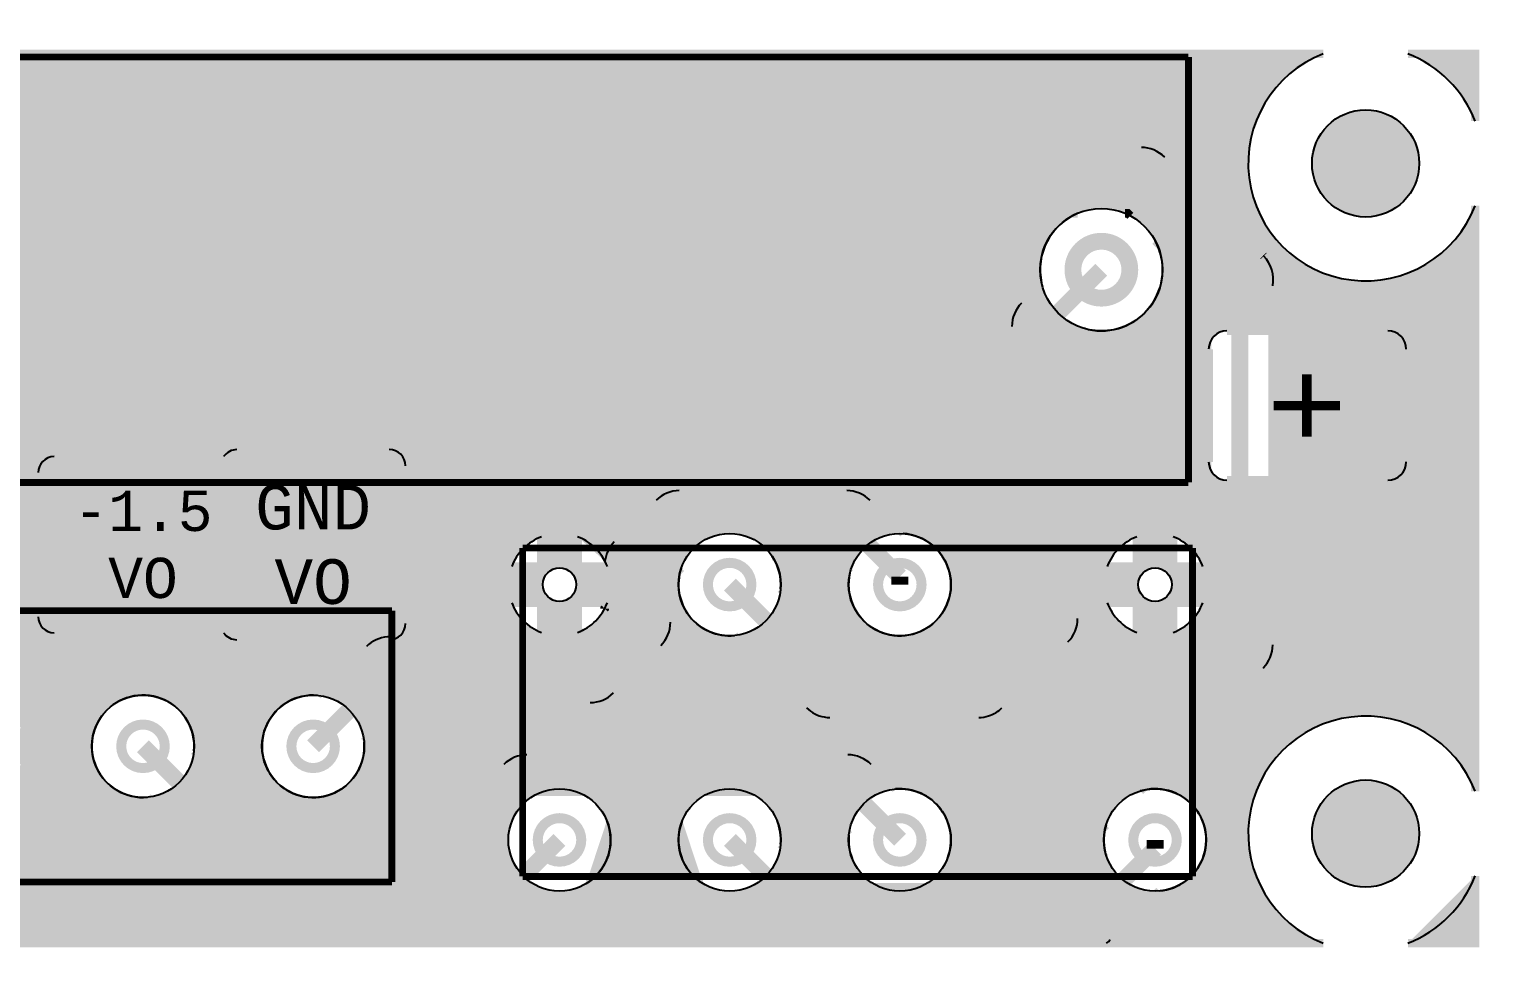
# Model space of a CAD drawing. Extents: x 0 to 72, y 0 to 28.
# Drawn here: x 28.1 to 72, y 0 to 28 of the extents above; entities that cross this region are included whole.
import ezdxf
from ezdxf.enums import TextEntityAlignment as Align

# ---------------------------------------------------------------- set-up
doc = ezdxf.new("R2010")
doc.units = 0
for name, color, linetype in [('COPPER_BOTTOM', 1, 'CONTINUOUS'), ('COPPER_TOP', 3, 'CONTINUOUS'), ('KUPFERINNENLAGE_2', 254, 'CONTINUOUS'), ('KUPFERLAGE_UNTEN', 1, 'CONTINUOUS'), ('LEITERPLATTENUMRISS', 2, 'CONTINUOUS'), ('SIEBDRUCK_OBEN', 4, 'CONTINUOUS'), ('SIEBDRUCK_UNTEN', 6, 'CONTINUOUS')]:
    doc.layers.add(name, color=color, linetype=linetype)
doc.styles.add('MONOTxtStyle', font='monotxt')

msp = doc.modelspace()

# ---------------------------------------------------------------- hatches: boundary and pattern name
at = {"layer": 'COPPER_BOTTOM'}
h = msp.add_hatch(color=1, dxfattribs=at)
edge = h.paths.add_edge_path()
edge.add_arc((68, 4), 3.505, 21.123561, 248.876439, ccw=False)
edge.add_line((71.269483, 5.263133), (71.269483, 22.736867))
edge.add_arc((68, 24), 3.505, 111.123561, 338.876439, ccw=False)
edge.add_line((66.736867, 27.269483), (5.263133, 27.269483))
edge.add_arc((4, 24), 3.505, 201.123561, 68.876439, ccw=False)
edge.add_line((0.730517, 22.736867), (0.730517, 5.263133))
edge.add_arc((4, 4), 3.505, 291.123561, 158.876439, ccw=False)
edge.add_line((5.263133, 0.730517), (15.677922, 0.730517))
edge.add_arc((16.255999, 1.524), 0.981727, 225, 233.925477, ccw=False)
edge.add_line((15.561814, 0.829814), (11.308838, 5.082789))
edge.add_arc((11.176, 6.604), 1.527, 355.009288, 274.990643, ccw=False)
edge.add_line((12.697211, 6.47116), (16.662644, 2.505727))
edge.add_line((16.662644, 2.505727), (24.0459, 2.505727))
edge.add_line((24.0459, 2.505727), (23.269483, 3.282144))
edge.add_line((23.269483, 3.282144), (23.269483, 3.282145))
edge.add_line((23.269483, 3.282145), (21.468838, 5.082789))
edge.add_arc((21.336, 6.604), 1.527, 355.009288, 274.990643, ccw=False)
edge.add_line((22.857211, 6.47116), (23.269483, 6.058888))
edge.add_line((23.269483, 6.058888), (26.060644, 3.267727))
edge.add_line((26.060644, 3.267727), (33.4439, 3.267727))
edge.add_line((33.4439, 3.267727), (31.628838, 5.082789))
edge.add_arc((31.496, 6.604), 1.527, 355.009288, 274.990643, ccw=False)
edge.add_line((33.017211, 6.47116), (35.458644, 4.029727))
edge.add_line((35.458644, 4.029727), (40.233354, 4.029727))
edge.add_line((40.233354, 4.029727), (42.265813, 6.062186))
edge.add_arc((42.959999, 5.368), 0.981727, 89.964423, 135, ccw=False)
edge.add_line((42.960609, 6.349727), (52.544, 6.349727))
edge.add_arc((52.544, 5.368), 0.981727, 44.902748, 90, ccw=False)
edge.add_line((53.239363, 6.061007), (53.968382, 5.331988))
edge.add_arc((54.092, 3.81), 1.527, 338.877562, 94.643464, ccw=False)
edge.add_line((55.516405, 3.259727), (56.481354, 3.259727))
edge.add_line((56.481354, 3.259727), (63.262333, 10.040706))
edge.add_line((63.262333, 10.040706), (63.262333, 20.149414))
edge.add_line((63.262333, 20.149414), (61.719846, 21.691902))
edge.add_arc((60.11, 20.828), 1.827, 257.502971, 28.21963, ccw=False)
edge.add_line((59.714657, 19.044287), (59.401727, 18.731356))
edge.add_line((59.401727, 18.731356), (59.401727, 10.419))
edge.add_arc((58.42, 10.419), 0.981727, 314.931232, 0, ccw=False)
edge.add_line((59.113352, 9.723982), (57.142768, 7.753398))
edge.add_arc((56.44775, 8.44675), 0.981727, 287.492561, 315.068768, ccw=False)
edge.add_arc((56.447749, 8.44675), 0.981727, 269.944523, 287.492651, ccw=False)
edge.add_line((56.446798, 7.465023), (52.00525, 7.465023))
edge.add_arc((52.00525, 8.44675), 0.981727, 259.940648, 270, ccw=False)
edge.add_arc((52.005249, 8.44675), 0.981727, 225, 259.94072, ccw=False)
edge.add_line((51.311063, 7.752564), (49.15401, 9.909618))
edge.add_arc((49.012, 11.43), 1.527, 161.079782, 275.336167, ccw=False)
edge.add_line((47.567502, 11.925132), (47.269483, 11.627113))
edge.add_line((47.269483, 11.627113), (47.243727, 11.601356))
edge.add_line((47.243727, 11.601356), (47.243727, 10.30646))
edge.add_arc((46.262, 10.30646), 0.981727, 314.931434, 0, ccw=False)
edge.add_line((46.955355, 9.611444), (45.540571, 8.19665))
edge.add_arc((44.84555, 8.89), 0.981727, 270, 315.06897, ccw=False)
edge.add_line((44.84555, 7.908273), (39.268644, 7.908273))
edge.add_line((39.268644, 7.908273), (38.097211, 6.73684))
edge.add_arc((36.576, 6.604), 1.527, 85.009357, 4.990712, ccw=False)
edge.add_line((36.708838, 8.125211), (38.167813, 9.584186))
edge.add_arc((38.861999, 8.89), 0.981727, 93.841336, 135, ccw=False)
edge.add_arc((38.862, 8.89), 0.981727, 90, 93.841399, ccw=False)
edge.add_line((38.862, 9.871727), (44.438902, 9.871727))
edge.add_line((44.438902, 9.871727), (44.648947, 10.081773))
edge.add_arc((43.932, 11.43), 1.527, 290.769485, 298.002704, ccw=False)
edge.add_line((44.473488, 10.002233), (44.473488, 10.888512))
edge.add_line((44.473488, 10.888512), (45.280273, 10.888512))
edge.add_line((45.280273, 10.888512), (45.280273, 11.971488))
edge.add_line((45.280273, 11.971488), (44.473488, 11.971488))
edge.add_line((44.473488, 11.971488), (44.473488, 12.857767))
edge.add_arc((43.932, 11.43), 1.527, 27.365107, 69.230515, ccw=False)
edge.add_arc((46.261999, 12.008), 0.981727, 135, 172.749626, ccw=False)
edge.add_line((45.567813, 12.702186), (46.813814, 13.948186))
edge.add_arc((47.508, 13.254001), 0.981727, 89.932951, 135, ccw=False)
edge.add_line((47.509149, 14.235727), (52.508, 14.235727))
edge.add_arc((52.508, 13.254), 0.981727, 44.931232, 90, ccw=False)
edge.add_line((53.203018, 13.947352), (54.196984, 12.953387))
edge.add_arc((54.092, 11.43), 1.527, 167.125536, 86.057709, ccw=False)
edge.add_line((52.603388, 11.770239), (52.101354, 12.272273))
edge.add_line((52.101354, 12.272273), (50.285697, 12.272273))
edge.add_arc((49.012, 11.43), 1.527, 355.35657, 33.47594, ccw=False)
edge.add_line((50.533988, 11.306383), (52.411894, 9.428477))
edge.add_line((52.411894, 9.428477), (56.041104, 9.428477))
edge.add_line((56.041104, 9.428477), (57.438273, 10.825646))
edge.add_line((57.438273, 10.825646), (57.438273, 19.136849))
edge.add_arc((58.419999, 19.138), 0.981727, 135, 180.067168, ccw=False)
edge.add_line((57.725814, 19.832186), (58.326286, 20.432659))
edge.add_arc((60.11, 20.828), 1.827, 112.71658, 192.496976, ccw=False)
edge.add_line((59.404462, 22.513273), (14.083644, 22.513273))
edge.add_line((14.083644, 22.513273), (12.793713, 21.223343))
edge.add_arc((11.01, 20.828), 1.827, 77.503024, 12.497029, ccw=False)
edge.add_line((11.405341, 22.611714), (12.982813, 24.189186))
edge.add_arc((13.676999, 23.495), 0.981727, 89.968145, 135, ccw=False)
edge.add_line((13.677545, 24.476727), (61.30512, 24.476727))
edge.add_arc((61.30512, 23.495), 0.981727, 44.931232, 90, ccw=False)
edge.add_line((62.000138, 24.188352), (62.919007, 23.269483))
edge.add_line((62.919007, 23.269483), (62.919008, 23.269483))
edge.add_line((62.919008, 23.269483), (64.937412, 21.251078))
edge.add_arc((64.24406, 20.55606), 0.981727, 44.931232, 45.068768, ccw=False)
edge.add_line((64.939078, 21.249412), (64.956185, 21.232306))
edge.add_arc((64.261999, 20.53812), 0.981727, 349.030021, 45, ccw=False)
edge.add_line((65.225787, 20.351303), (65.225787, 9.63406))
edge.add_arc((64.24406, 9.63406), 0.981727, 314.931232, 0, ccw=False)
edge.add_line((64.937412, 8.939042), (61.270002, 5.271632))
edge.add_arc((61.712, 3.81), 1.527, 274.921413, 106.825329, ccw=False)
edge.add_line((61.843, 2.28863), (60.385018, 0.830648))
edge.add_arc((59.69, 1.524), 0.981727, 306.074484, 315.068768, ccw=False)
edge.add_line((60.268077, 0.730517), (66.736867, 0.730517))
edge = h.paths.add_edge_path()
edge.add_arc((61.712, 11.43), 1.527, 290.769485, 339.230515, ccw=False)
edge.add_line((62.253488, 10.002233), (62.253488, 10.888512))
edge.add_line((62.253488, 10.888512), (63.139767, 10.888512))
edge = h.paths.add_edge_path()
edge.add_arc((61.712, 11.43), 1.527, 200.769485, 249.230515, ccw=False)
edge.add_line((60.284233, 10.888512), (61.170512, 10.888512))
edge.add_line((61.170512, 10.888512), (61.170512, 10.002233))
edge = h.paths.add_edge_path()
edge.add_arc((61.712, 11.43), 1.527, 110.769485, 159.230515, ccw=False)
edge.add_line((61.170512, 12.857767), (61.170512, 11.971488))
edge.add_line((61.170512, 11.971488), (60.284233, 11.971488))
edge = h.paths.add_edge_path()
edge.add_arc((61.712, 11.43), 0.5, 0, 360)
edge = h.paths.add_edge_path()
edge.add_arc((61.712, 11.43), 1.527, 20.769485, 69.230515, ccw=False)
edge.add_line((63.139767, 11.971488), (62.253488, 11.971488))
edge.add_line((62.253488, 11.971488), (62.253488, 12.857767))
edge = h.paths.add_edge_path()
edge.add_arc((26.416, 6.604), 1.527, 200.769485, 249.230515, ccw=False)
edge.add_line((24.988233, 6.062512), (25.874512, 6.062512))
edge.add_line((25.874512, 6.062512), (25.874512, 5.176233))
edge = h.paths.add_edge_path()
edge.add_arc((26.416, 6.604), 1.527, 290.769485, 339.230515, ccw=False)
edge.add_line((26.957488, 5.176233), (26.957488, 6.062512))
edge.add_line((26.957488, 6.062512), (27.843767, 6.062512))
edge = h.paths.add_edge_path()
edge.add_arc((26.416, 6.604), 1.527, 110.769485, 159.230515, ccw=False)
edge.add_line((25.874512, 8.031767), (25.874512, 7.145488))
edge.add_line((25.874512, 7.145488), (24.988233, 7.145488))
edge = h.paths.add_edge_path()
edge.add_arc((26.416, 6.604), 0.5, 0, 360)
edge = h.paths.add_edge_path()
edge.add_arc((26.416, 6.604), 1.527, 20.769485, 69.230515, ccw=False)
edge.add_line((27.843767, 7.145488), (26.957488, 7.145488))
edge.add_line((26.957488, 7.145488), (26.957488, 8.031767))
edge = h.paths.add_edge_path()
edge.add_arc((43.932, 11.43), 1.527, 110.769485, 159.230515, ccw=False)
edge.add_line((43.390512, 12.857767), (43.390512, 11.971488))
edge.add_line((43.390512, 11.971488), (42.504233, 11.971488))
edge = h.paths.add_edge_path()
edge.add_arc((43.932, 11.43), 0.5, 0, 360)
edge = h.paths.add_edge_path()
edge.add_arc((43.932, 11.43), 1.527, 200.769485, 249.230515, ccw=False)
edge.add_line((42.504233, 10.888512), (43.390512, 10.888512))
edge.add_line((43.390512, 10.888512), (43.390512, 10.002233))
edge = h.paths.add_edge_path()
edge.add_arc((16.256, 6.604), 1.527, 200.769485, 249.230515, ccw=False)
edge.add_line((14.828233, 6.062512), (15.714512, 6.062512))
edge.add_line((15.714512, 6.062512), (15.714512, 5.176233))
edge = h.paths.add_edge_path()
edge.add_arc((16.256, 6.604), 1.527, 290.769485, 339.230515, ccw=False)
edge.add_line((16.797488, 5.176233), (16.797488, 6.062512))
edge.add_line((16.797488, 6.062512), (17.683767, 6.062512))
edge = h.paths.add_edge_path()
edge.add_arc((16.256, 6.604), 1.527, 110.769485, 159.230515, ccw=False)
edge.add_line((15.714512, 8.031767), (15.714512, 7.145488))
edge.add_line((15.714512, 7.145488), (14.828233, 7.145488))
edge = h.paths.add_edge_path()
edge.add_arc((16.256, 6.604), 0.5, 0, 360)
edge = h.paths.add_edge_path()
edge.add_arc((16.256, 6.604), 1.527, 20.769485, 69.230515, ccw=False)
edge.add_line((17.683767, 7.145488), (16.797488, 7.145488))
edge.add_line((16.797488, 7.145488), (16.797488, 8.031767))
h = msp.add_hatch(color=1, dxfattribs=at)
edge = h.paths.add_edge_path()
edge.add_line((69.263133, 27.269483), (71.269483, 27.269483))
edge.add_line((71.269483, 27.269483), (71.269483, 25.263133))
edge.add_arc((68, 24), 3.505, 21.123561, 68.876439)
h = msp.add_hatch(color=255, dxfattribs=at)
edge = h.paths.add_edge_path()
edge.add_arc((68, 24), 1.6, 0, 360)
h = msp.add_hatch(color=1, dxfattribs=at)
edge = h.paths.add_edge_path()
edge.add_arc((60.11, 20.828), 1.827, 61.78037, 67.28342)
edge.add_line((60.815538, 22.513273), (60.898474, 22.513273))
edge.add_line((60.898474, 22.513273), (60.973902, 22.437846))
h = msp.add_hatch(color=256, dxfattribs=at)
edge = h.paths.add_edge_path()
edge.add_arc((60.11, 20.828), 1.1, 0, 360)
edge = h.paths.add_edge_path()
edge.add_arc((60.11, 20.828), 0.6, 0, 360)
h = msp.add_hatch(color=256, dxfattribs=at)
edge = h.paths.add_edge_path()
edge.add_arc((43.932, 11.43), 0.8, 0, 360)
edge = h.paths.add_edge_path()
edge.add_arc((43.932, 11.43), 0.5, 0, 360)
h = msp.add_hatch(color=256, dxfattribs=at)
edge = h.paths.add_edge_path()
edge.add_arc((49.012, 11.43), 0.8, 0, 360)
edge = h.paths.add_edge_path()
edge.add_arc((49.012, 11.43), 0.5, 0, 360)
h = msp.add_hatch(color=256, dxfattribs=at)
edge = h.paths.add_edge_path()
edge.add_arc((54.092, 11.43), 0.8, 0, 360)
edge = h.paths.add_edge_path()
edge.add_arc((54.092, 11.43), 0.5, 0, 360)
h = msp.add_hatch(color=256, dxfattribs=at)
edge = h.paths.add_edge_path()
edge.add_arc((61.712, 11.43), 0.8, 0, 360)
edge = h.paths.add_edge_path()
edge.add_arc((61.712, 11.43), 0.5, 0, 360)
h = msp.add_hatch(color=1, dxfattribs=at)
edge = h.paths.add_edge_path()
edge.add_line((45.280232, 10.713063), (45.280273, 10.713104))
edge.add_line((45.280273, 10.713104), (45.280273, 10.71314))
edge.add_arc((43.932, 11.43), 1.527, 331.9977, 332.000961, ccw=False)
h = msp.add_hatch(color=256, dxfattribs=at)
edge = h.paths.add_edge_path()
edge.add_arc((31.496, 6.604), 0.8, 0, 360)
edge = h.paths.add_edge_path()
edge.add_arc((31.496, 6.604), 0.5, 0, 360)
h = msp.add_hatch(color=256, dxfattribs=at)
edge = h.paths.add_edge_path()
edge.add_arc((36.576, 6.604), 0.8, 0, 360)
edge = h.paths.add_edge_path()
edge.add_arc((36.576, 6.604), 0.5, 0, 360)
h = msp.add_hatch(color=255, dxfattribs=at)
edge = h.paths.add_edge_path()
edge.add_arc((68, 4), 1.6, 0, 360)
h = msp.add_hatch(color=256, dxfattribs=at)
edge = h.paths.add_edge_path()
edge.add_arc((43.932, 3.81), 0.8, 0, 360)
edge = h.paths.add_edge_path()
edge.add_arc((43.932, 3.81), 0.5, 0, 360)
h = msp.add_hatch(color=256, dxfattribs=at)
edge = h.paths.add_edge_path()
edge.add_arc((49.012, 3.81), 0.8, 0, 360)
edge = h.paths.add_edge_path()
edge.add_arc((49.012, 3.81), 0.5, 0, 360)
h = msp.add_hatch(color=256, dxfattribs=at)
edge = h.paths.add_edge_path()
edge.add_arc((54.092, 3.81), 0.8, 0, 360)
edge = h.paths.add_edge_path()
edge.add_arc((54.092, 3.81), 0.5, 0, 360)
h = msp.add_hatch(color=256, dxfattribs=at)
edge = h.paths.add_edge_path()
edge.add_arc((61.712, 3.81), 0.8, 0, 360)
edge = h.paths.add_edge_path()
edge.add_arc((61.712, 3.81), 0.5, 0, 360)
h = msp.add_hatch(color=1, dxfattribs=at)
edge = h.paths.add_edge_path()
edge.add_line((44.726104, 2.505727), (48.217896, 2.505727))
edge.add_arc((49.012, 3.81), 1.527, 157.827955, 238.664943, ccw=False)
edge.add_line((47.597914, 4.386273), (45.346086, 4.386273))
edge.add_arc((43.932, 3.81), 1.527, 301.335057, 22.172045, ccw=False)
h = msp.add_hatch(color=1, dxfattribs=at)
edge = h.paths.add_edge_path()
edge.add_line((50.426086, 4.386273), (52.137353, 4.386273))
edge.add_line((52.137353, 4.386273), (52.571618, 3.952009))
edge.add_arc((54.092, 3.81), 1.527, 174.663867, 201.122438)
edge.add_line((52.667595, 3.259727), (50.960644, 3.259727))
edge.add_line((50.960644, 3.259727), (50.533988, 3.686383))
edge.add_arc((49.012, 3.81), 1.527, 355.35657, 22.172045)
h = msp.add_hatch(color=1, dxfattribs=at)
edge = h.paths.add_edge_path()
edge.add_arc((61.712, 3.81), 1.527, 163.174671, 193.623304)
edge.add_line((60.227962, 3.450334), (59.283354, 2.505727))
edge.add_line((59.283354, 2.505727), (58.504098, 2.505727))
edge.add_line((58.504098, 2.505727), (60.250368, 4.251998))
h = msp.add_hatch(color=1, dxfattribs=at)
edge = h.paths.add_edge_path()
edge.add_arc((68, 4), 3.505, 291.123561, 338.876439, ccw=False)
edge.add_line((69.263133, 0.730517), (71.269483, 0.730517))
edge.add_line((71.269483, 0.730517), (71.269483, 2.736867))
at = {"layer": 'COPPER_TOP'}
h = msp.add_hatch(color=3, dxfattribs=at)
edge = h.paths.add_edge_path()
edge.add_line((66.736867, 27.269483), (5.263133, 27.269483))
edge.add_arc((4, 24), 3.505, 201.123561, 68.876439, ccw=False)
edge.add_line((0.730517, 22.736867), (0.730517, 5.263133))
edge.add_arc((4, 4), 3.505, 291.123561, 158.876439, ccw=False)
edge.add_line((5.263133, 0.730517), (66.736867, 0.730517))
edge.add_arc((68, 4), 3.505, 21.123561, 248.876439, ccw=False)
edge.add_line((71.269483, 5.263133), (71.269483, 22.736867))
edge.add_arc((68, 24), 3.505, 111.123561, 338.876439, ccw=False)
edge = h.paths.add_edge_path()
edge.add_arc((11.176, 6.604), 1.527, 0, 360)
edge = h.paths.add_edge_path()
edge.add_arc((16.256, 6.604), 1.527, 110.769485, 159.230515, ccw=False)
edge.add_line((15.714512, 8.031767), (15.714512, 7.145488))
edge.add_line((15.714512, 7.145488), (14.828233, 7.145488))
edge = h.paths.add_edge_path()
edge.add_arc((16.256, 6.604), 1.527, 20.769485, 69.230515, ccw=False)
edge.add_line((17.683767, 7.145488), (16.797488, 7.145488))
edge.add_line((16.797488, 7.145488), (16.797488, 8.031767))
edge = h.paths.add_edge_path()
edge.add_arc((16.256, 6.604), 1.527, 290.769485, 339.230515, ccw=False)
edge.add_line((16.797488, 5.176233), (16.797488, 6.062512))
edge.add_line((16.797488, 6.062512), (17.683767, 6.062512))
edge = h.paths.add_edge_path()
edge.add_arc((16.256, 6.604), 1.527, 200.769485, 249.230515, ccw=False)
edge.add_line((14.828233, 6.062512), (15.714512, 6.062512))
edge.add_line((15.714512, 6.062512), (15.714512, 5.176233))
edge = h.paths.add_edge_path()
edge.add_arc((16.256, 6.604), 0.5, 0, 360)
edge = h.paths.add_edge_path()
edge.add_arc((21.336, 6.604), 1.527, 0, 360)
edge = h.paths.add_edge_path()
edge.add_arc((26.416, 6.604), 1.527, 110.769485, 159.230515, ccw=False)
edge.add_line((25.874512, 8.031767), (25.874512, 7.145488))
edge.add_line((25.874512, 7.145488), (24.988233, 7.145488))
edge = h.paths.add_edge_path()
edge.add_arc((26.416, 6.604), 1.527, 20.769485, 69.230515, ccw=False)
edge.add_line((27.843767, 7.145488), (26.957488, 7.145488))
edge.add_line((26.957488, 7.145488), (26.957488, 8.031767))
edge = h.paths.add_edge_path()
edge.add_arc((26.416, 6.604), 1.527, 290.769485, 339.230515, ccw=False)
edge.add_line((26.957488, 5.176233), (26.957488, 6.062512))
edge.add_line((26.957488, 6.062512), (27.843767, 6.062512))
edge = h.paths.add_edge_path()
edge.add_arc((26.416, 6.604), 1.527, 200.769485, 249.230515, ccw=False)
edge.add_line((24.988233, 6.062512), (25.874512, 6.062512))
edge.add_line((25.874512, 6.062512), (25.874512, 5.176233))
edge = h.paths.add_edge_path()
edge.add_arc((26.416, 6.604), 0.5, 0, 360)
edge = h.paths.add_edge_path()
edge.add_arc((31.496, 6.604), 1.527, 0, 360)
edge = h.paths.add_edge_path()
edge.add_arc((36.576, 6.604), 1.527, 0, 360)
edge = h.paths.add_edge_path()
edge.add_arc((43.932, 3.81), 1.527, 0, 360)
edge = h.paths.add_edge_path()
edge.add_arc((49.012, 3.81), 1.527, 0, 360)
edge = h.paths.add_edge_path()
edge.add_arc((54.092, 3.81), 1.527, 0, 360)
edge = h.paths.add_edge_path()
edge.add_arc((61.712, 3.81), 1.527, 0, 360)
edge = h.paths.add_edge_path()
edge.add_arc((43.932, 11.43), 1.527, 110.769485, 159.230515, ccw=False)
edge.add_line((43.390512, 12.857767), (43.390512, 11.971488))
edge.add_line((43.390512, 11.971488), (42.504233, 11.971488))
edge = h.paths.add_edge_path()
edge.add_arc((43.932, 11.43), 1.527, 20.769485, 69.230515, ccw=False)
edge.add_line((45.359767, 11.971488), (44.473488, 11.971488))
edge.add_line((44.473488, 11.971488), (44.473488, 12.857767))
edge = h.paths.add_edge_path()
edge.add_arc((43.932, 11.43), 1.527, 290.769485, 339.230515, ccw=False)
edge.add_line((44.473488, 10.002233), (44.473488, 10.888512))
edge.add_line((44.473488, 10.888512), (45.359767, 10.888512))
edge = h.paths.add_edge_path()
edge.add_arc((43.932, 11.43), 1.527, 200.769485, 249.230515, ccw=False)
edge.add_line((42.504233, 10.888512), (43.390512, 10.888512))
edge.add_line((43.390512, 10.888512), (43.390512, 10.002233))
edge = h.paths.add_edge_path()
edge.add_arc((43.932, 11.43), 0.5, 0, 360)
edge = h.paths.add_edge_path()
edge.add_arc((49.012, 11.43), 1.527, 0, 360)
edge = h.paths.add_edge_path()
edge.add_arc((54.092, 11.43), 1.527, 0, 360)
edge = h.paths.add_edge_path()
edge.add_arc((61.712, 11.43), 1.527, 110.769485, 159.230515, ccw=False)
edge.add_line((61.170512, 12.857767), (61.170512, 11.971488))
edge.add_line((61.170512, 11.971488), (60.284233, 11.971488))
edge = h.paths.add_edge_path()
edge.add_arc((61.712, 11.43), 1.527, 20.769485, 69.230515, ccw=False)
edge.add_line((63.139767, 11.971488), (62.253488, 11.971488))
edge.add_line((62.253488, 11.971488), (62.253488, 12.857767))
edge = h.paths.add_edge_path()
edge.add_arc((61.712, 11.43), 1.527, 290.769485, 339.230515, ccw=False)
edge.add_line((62.253488, 10.002233), (62.253488, 10.888512))
edge.add_line((62.253488, 10.888512), (63.139767, 10.888512))
edge = h.paths.add_edge_path()
edge.add_arc((61.712, 11.43), 1.527, 200.769485, 249.230515, ccw=False)
edge.add_line((60.284233, 10.888512), (61.170512, 10.888512))
edge.add_line((61.170512, 10.888512), (61.170512, 10.002233))
edge = h.paths.add_edge_path()
edge.add_arc((61.712, 11.43), 0.5, 0, 360)
edge = h.paths.add_edge_path()
edge.add_line((18.205, 14.359883), (18.205, 14.771452))
edge.add_arc((18.682468, 14.771452), 0.477468, 90, 180, ccw=False)
edge.add_line((18.682468, 15.24892), (23.989532, 15.24892))
edge.add_arc((23.989532, 14.771452), 0.477468, 0, 90, ccw=False)
edge.add_line((24.467, 14.771452), (24.467, 10.472388))
edge.add_arc((23.989532, 10.472388), 0.477468, 270, 0, ccw=False)
edge.add_line((23.989532, 9.99492), (18.682468, 9.99492))
edge.add_arc((18.682468, 10.472388), 0.477468, 180, 270, ccw=False)
edge.add_line((18.205, 10.472388), (18.205, 10.883957))
edge.add_arc((17.910228, 11.267692), 0.483883, 270, 307.530258, ccw=False)
edge.add_line((17.910228, 10.783809), (13.361772, 10.783809))
edge.add_arc((13.361772, 11.267692), 0.483883, 235.255727, 270, ccw=False)
edge.add_arc((12.810228, 11.267692), 0.483883, 270, 304.744273, ccw=False)
edge.add_line((12.810228, 10.783809), (9.541772, 10.783809))
edge.add_arc((9.541772, 11.267692), 0.483883, 180, 270, ccw=False)
edge.add_line((9.057889, 11.267692), (9.057889, 13.976148))
edge.add_arc((9.541772, 13.976148), 0.483883, 90, 180, ccw=False)
edge.add_line((9.541772, 14.460031), (12.810228, 14.460031))
edge.add_arc((12.810228, 13.976148), 0.483883, 55.255727, 90, ccw=False)
edge.add_arc((13.361772, 13.976148), 0.483883, 90, 124.744273, ccw=False)
edge.add_line((13.361772, 14.460031), (17.910228, 14.460031))
edge.add_arc((17.910228, 13.976148), 0.483883, 52.469742, 90, ccw=False)
edge = h.paths.add_edge_path()
edge.add_arc((34.301772, 14.976148), 0.483883, 90, 145.686909, ccw=False)
edge.add_line((34.301772, 15.460031), (38.850228, 15.460031))
edge.add_arc((38.850228, 14.976148), 0.483883, 0, 90, ccw=False)
edge.add_line((39.334111, 14.976148), (39.334111, 10.267692))
edge.add_arc((38.850228, 10.267692), 0.483883, 270, 0, ccw=False)
edge.add_line((38.850228, 9.783809), (34.301772, 9.783809))
edge.add_arc((34.301772, 10.267692), 0.483883, 214.313091, 270, ccw=False)
edge.add_line((33.902099, 9.99492), (28.842468, 9.99492))
edge.add_arc((28.842468, 10.472388), 0.477468, 180, 270, ccw=False)
edge.add_line((28.365, 10.472388), (28.365, 14.771452))
edge.add_arc((28.842468, 14.771452), 0.477468, 90, 180, ccw=False)
edge.add_line((28.842468, 15.24892), (33.902099, 15.24892))
edge = h.paths.add_edge_path()
edge.add_arc((2.900811, 18.709189), 0.548033, 90, 180, ccw=False)
edge.add_line((2.900811, 19.257222), (7.703189, 19.257222))
edge.add_arc((7.703189, 18.709189), 0.548033, 0, 90, ccw=False)
edge.add_line((8.251222, 18.709189), (8.251222, 15.346811))
edge.add_arc((7.703189, 15.346811), 0.548033, 270, 0, ccw=False)
edge.add_line((7.703189, 14.798778), (2.900811, 14.798778))
edge.add_arc((2.900811, 15.346811), 0.548033, 180, 270, ccw=False)
edge.add_line((2.352778, 15.346811), (2.352778, 18.709189))
edge = h.paths.add_edge_path()
edge.add_arc((11.01, 20.828), 1.827, 0, 360)
edge = h.paths.add_edge_path()
edge.add_arc((60.11, 20.828), 1.827, 0, 360)
edge = h.paths.add_edge_path()
edge.add_arc((63.860811, 18.455189), 0.548033, 90, 180, ccw=False)
edge.add_line((63.860811, 19.003222), (68.663189, 19.003222))
edge.add_arc((68.663189, 18.455189), 0.548033, 0, 90, ccw=False)
edge.add_line((69.211222, 18.455189), (69.211222, 15.092811))
edge.add_arc((68.663189, 15.092811), 0.548033, 270, 0, ccw=False)
edge.add_line((68.663189, 14.544778), (63.860811, 14.544778))
edge.add_arc((63.860811, 15.092811), 0.548033, 180, 270, ccw=False)
edge.add_line((63.312778, 15.092811), (63.312778, 18.455189))
h = msp.add_hatch(color=3, dxfattribs=at)
edge = h.paths.add_edge_path()
edge.add_line((69.263133, 27.269483), (71.269483, 27.269483))
edge.add_line((71.269483, 27.269483), (71.269483, 25.263133))
edge.add_arc((68, 24), 3.505, 21.123561, 68.876439)
h = msp.add_hatch(color=255, dxfattribs=at)
edge = h.paths.add_edge_path()
edge.add_arc((68, 24), 1.6, 0, 360)
h = msp.add_hatch(color=256, dxfattribs=at)
edge = h.paths.add_edge_path()
edge.add_arc((60.11, 20.828), 1.1, 0, 360)
edge = h.paths.add_edge_path()
edge.add_arc((60.11, 20.828), 0.6, 0, 360)
h = msp.add_hatch(color=256, dxfattribs=at)
edge = h.paths.add_edge_path()
edge.add_arc((43.932, 11.43), 0.8, 0, 360)
edge = h.paths.add_edge_path()
edge.add_arc((43.932, 11.43), 0.5, 0, 360)
h = msp.add_hatch(color=256, dxfattribs=at)
edge = h.paths.add_edge_path()
edge.add_arc((49.012, 11.43), 0.8, 0, 360)
edge = h.paths.add_edge_path()
edge.add_arc((49.012, 11.43), 0.5, 0, 360)
h = msp.add_hatch(color=256, dxfattribs=at)
edge = h.paths.add_edge_path()
edge.add_arc((54.092, 11.43), 0.8, 0, 360)
edge = h.paths.add_edge_path()
edge.add_arc((54.092, 11.43), 0.5, 0, 360)
h = msp.add_hatch(color=256, dxfattribs=at)
edge = h.paths.add_edge_path()
edge.add_arc((61.712, 11.43), 0.8, 0, 360)
edge = h.paths.add_edge_path()
edge.add_arc((61.712, 11.43), 0.5, 0, 360)
h = msp.add_hatch(color=256, dxfattribs=at)
edge = h.paths.add_edge_path()
edge.add_arc((31.496, 6.604), 0.8, 0, 360)
edge = h.paths.add_edge_path()
edge.add_arc((31.496, 6.604), 0.5, 0, 360)
h = msp.add_hatch(color=256, dxfattribs=at)
edge = h.paths.add_edge_path()
edge.add_arc((36.576, 6.604), 0.8, 0, 360)
edge = h.paths.add_edge_path()
edge.add_arc((36.576, 6.604), 0.5, 0, 360)
h = msp.add_hatch(color=255, dxfattribs=at)
edge = h.paths.add_edge_path()
edge.add_arc((68, 4), 1.6, 0, 360)
h = msp.add_hatch(color=256, dxfattribs=at)
edge = h.paths.add_edge_path()
edge.add_arc((43.932, 3.81), 0.8, 0, 360)
edge = h.paths.add_edge_path()
edge.add_arc((43.932, 3.81), 0.5, 0, 360)
h = msp.add_hatch(color=256, dxfattribs=at)
edge = h.paths.add_edge_path()
edge.add_arc((49.012, 3.81), 0.8, 0, 360)
edge = h.paths.add_edge_path()
edge.add_arc((49.012, 3.81), 0.5, 0, 360)
h = msp.add_hatch(color=256, dxfattribs=at)
edge = h.paths.add_edge_path()
edge.add_arc((54.092, 3.81), 0.8, 0, 360)
edge = h.paths.add_edge_path()
edge.add_arc((54.092, 3.81), 0.5, 0, 360)
h = msp.add_hatch(color=256, dxfattribs=at)
edge = h.paths.add_edge_path()
edge.add_arc((61.712, 3.81), 0.8, 0, 360)
edge = h.paths.add_edge_path()
edge.add_arc((61.712, 3.81), 0.5, 0, 360)
h = msp.add_hatch(color=3, dxfattribs=at)
edge = h.paths.add_edge_path()
edge.add_line((71.269483, 2.736867), (71.269483, 0.730517))
edge.add_line((71.269483, 0.730517), (69.263133, 0.730517))
edge.add_arc((68, 4), 3.505, 291.123561, 338.876439)
at = {"layer": 'KUPFERINNENLAGE_2'}
h = msp.add_hatch(color=255, dxfattribs=at)
edge = h.paths.add_edge_path()
edge.add_arc((68, 24), 1.6, 0, 360)
h = msp.add_hatch(color=256, dxfattribs=at)
edge = h.paths.add_edge_path()
edge.add_arc((60.11, 20.828), 1.1, 0, 360)
edge = h.paths.add_edge_path()
edge.add_arc((60.11, 20.828), 0.6, 0, 360)
h = msp.add_hatch(color=256, dxfattribs=at)
edge = h.paths.add_edge_path()
edge.add_arc((43.932, 11.43), 0.8, 0, 360)
edge = h.paths.add_edge_path()
edge.add_arc((43.932, 11.43), 0.5, 0, 360)
h = msp.add_hatch(color=256, dxfattribs=at)
edge = h.paths.add_edge_path()
edge.add_arc((49.012, 11.43), 0.8, 0, 360)
edge = h.paths.add_edge_path()
edge.add_arc((49.012, 11.43), 0.5, 0, 360)
h = msp.add_hatch(color=256, dxfattribs=at)
edge = h.paths.add_edge_path()
edge.add_arc((54.092, 11.43), 0.8, 0, 360)
edge = h.paths.add_edge_path()
edge.add_arc((54.092, 11.43), 0.5, 0, 360)
h = msp.add_hatch(color=256, dxfattribs=at)
edge = h.paths.add_edge_path()
edge.add_arc((61.712, 11.43), 0.8, 0, 360)
edge = h.paths.add_edge_path()
edge.add_arc((61.712, 11.43), 0.5, 0, 360)
h = msp.add_hatch(color=256, dxfattribs=at)
edge = h.paths.add_edge_path()
edge.add_arc((31.496, 6.604), 0.8, 0, 360)
edge = h.paths.add_edge_path()
edge.add_arc((31.496, 6.604), 0.5, 0, 360)
h = msp.add_hatch(color=256, dxfattribs=at)
edge = h.paths.add_edge_path()
edge.add_arc((36.576, 6.604), 0.8, 0, 360)
edge = h.paths.add_edge_path()
edge.add_arc((36.576, 6.604), 0.5, 0, 360)
h = msp.add_hatch(color=255, dxfattribs=at)
edge = h.paths.add_edge_path()
edge.add_arc((68, 4), 1.6, 0, 360)
h = msp.add_hatch(color=256, dxfattribs=at)
edge = h.paths.add_edge_path()
edge.add_arc((43.932, 3.81), 0.8, 0, 360)
edge = h.paths.add_edge_path()
edge.add_arc((43.932, 3.81), 0.5, 0, 360)
h = msp.add_hatch(color=256, dxfattribs=at)
edge = h.paths.add_edge_path()
edge.add_arc((49.012, 3.81), 0.8, 0, 360)
edge = h.paths.add_edge_path()
edge.add_arc((49.012, 3.81), 0.5, 0, 360)
h = msp.add_hatch(color=256, dxfattribs=at)
edge = h.paths.add_edge_path()
edge.add_arc((54.092, 3.81), 0.8, 0, 360)
edge = h.paths.add_edge_path()
edge.add_arc((54.092, 3.81), 0.5, 0, 360)
h = msp.add_hatch(color=256, dxfattribs=at)
edge = h.paths.add_edge_path()
edge.add_arc((61.712, 3.81), 0.8, 0, 360)
edge = h.paths.add_edge_path()
edge.add_arc((61.712, 3.81), 0.5, 0, 360)
at = {"layer": 'KUPFERLAGE_UNTEN'}
h = msp.add_hatch(color=255, dxfattribs=at)
edge = h.paths.add_edge_path()
edge.add_arc((68, 24), 1.6, 0, 360)
h = msp.add_hatch(color=256, dxfattribs=at)
edge = h.paths.add_edge_path()
edge.add_arc((60.11, 20.828), 1.1, 0, 360)
edge = h.paths.add_edge_path()
edge.add_arc((60.11, 20.828), 0.6, 0, 360)
h = msp.add_hatch(color=256, dxfattribs=at)
edge = h.paths.add_edge_path()
edge.add_arc((43.932, 11.43), 0.8, 0, 360)
edge = h.paths.add_edge_path()
edge.add_arc((43.932, 11.43), 0.5, 0, 360)
h = msp.add_hatch(color=256, dxfattribs=at)
edge = h.paths.add_edge_path()
edge.add_arc((49.012, 11.43), 0.8, 0, 360)
edge = h.paths.add_edge_path()
edge.add_arc((49.012, 11.43), 0.5, 0, 360)
h = msp.add_hatch(color=256, dxfattribs=at)
edge = h.paths.add_edge_path()
edge.add_arc((54.092, 11.43), 0.8, 0, 360)
edge = h.paths.add_edge_path()
edge.add_arc((54.092, 11.43), 0.5, 0, 360)
h = msp.add_hatch(color=256, dxfattribs=at)
edge = h.paths.add_edge_path()
edge.add_arc((61.712, 11.43), 0.8, 0, 360)
edge = h.paths.add_edge_path()
edge.add_arc((61.712, 11.43), 0.5, 0, 360)
h = msp.add_hatch(color=256, dxfattribs=at)
edge = h.paths.add_edge_path()
edge.add_arc((31.496, 6.604), 0.8, 0, 360)
edge = h.paths.add_edge_path()
edge.add_arc((31.496, 6.604), 0.5, 0, 360)
h = msp.add_hatch(color=256, dxfattribs=at)
edge = h.paths.add_edge_path()
edge.add_arc((36.576, 6.604), 0.8, 0, 360)
edge = h.paths.add_edge_path()
edge.add_arc((36.576, 6.604), 0.5, 0, 360)
h = msp.add_hatch(color=255, dxfattribs=at)
edge = h.paths.add_edge_path()
edge.add_arc((68, 4), 1.6, 0, 360)
h = msp.add_hatch(color=256, dxfattribs=at)
edge = h.paths.add_edge_path()
edge.add_arc((43.932, 3.81), 0.8, 0, 360)
edge = h.paths.add_edge_path()
edge.add_arc((43.932, 3.81), 0.5, 0, 360)
h = msp.add_hatch(color=256, dxfattribs=at)
edge = h.paths.add_edge_path()
edge.add_arc((49.012, 3.81), 0.8, 0, 360)
edge = h.paths.add_edge_path()
edge.add_arc((49.012, 3.81), 0.5, 0, 360)
h = msp.add_hatch(color=256, dxfattribs=at)
edge = h.paths.add_edge_path()
edge.add_arc((54.092, 3.81), 0.8, 0, 360)
edge = h.paths.add_edge_path()
edge.add_arc((54.092, 3.81), 0.5, 0, 360)
h = msp.add_hatch(color=256, dxfattribs=at)
edge = h.paths.add_edge_path()
edge.add_arc((61.712, 3.81), 0.8, 0, 360)
edge = h.paths.add_edge_path()
edge.add_arc((61.712, 3.81), 0.5, 0, 360)
at = {"layer": 'LEITERPLATTENUMRISS'}
h = msp.add_hatch(color=255, dxfattribs=at)
edge = h.paths.add_edge_path()
edge.add_arc((68, 24), 1.6, 0, 360)
h = msp.add_hatch(color=255, dxfattribs=at)
edge = h.paths.add_edge_path()
edge.add_arc((68, 4), 1.6, 0, 360)
at = {"layer": 'SIEBDRUCK_OBEN'}
h = msp.add_hatch(color=255, dxfattribs=at)
edge = h.paths.add_edge_path()
edge.add_arc((68, 24), 1.6, 0, 360)
h = msp.add_hatch(color=255, dxfattribs=at)
edge = h.paths.add_edge_path()
edge.add_arc((68, 4), 1.6, 0, 360)
at = {"layer": 'SIEBDRUCK_UNTEN'}
h = msp.add_hatch(color=255, dxfattribs=at)
edge = h.paths.add_edge_path()
edge.add_arc((68, 24), 1.6, 0, 360)
h = msp.add_hatch(color=255, dxfattribs=at)
edge = h.paths.add_edge_path()
edge.add_arc((68, 4), 1.6, 0, 360)

# ---------------------------------------------------------------- linework, layer by layer
at = {"layer": 'COPPER_BOTTOM', "color": 1}
for points, const_width in [([(66.736867, 27.269483), (5.263133, 27.269483)], 0.254), ([(69.263133, 27.269483), (71.269483, 27.269483), (71.269483, 25.263133)], 0.254), ([(13.677545, 24.476727), (61.30512, 24.476727)], 0.254), ([(62.000138, 24.188352), (62.919007, 23.269483), (62.919008, 23.269483), (64.937412, 21.251078)], 0.254), ([(13.677, 23.495), (61.30512, 23.495)], 0.499999), ([(61.30512, 23.495), (64.262, 20.53812)], 0.499999), ([(71.269483, 5.263133), (71.269483, 22.736867)], 0.254), ([(59.404462, 22.513273), (14.083644, 22.513273), (12.793713, 21.223343)], 0.254), ([(60.815538, 22.513273), (60.898474, 22.513273), (60.973902, 22.437846)], 0.254), ([(55.516405, 3.259727), (56.481354, 3.259727), (63.262333, 10.040706), (63.262333, 20.149414), (61.719846, 21.691902)], 0.254), ([(58.42, 19.138), (60.11, 20.828)], 0.499999), ([(64.939078, 21.249412), (64.956185, 21.232306)], 0.254), ([(64.24406, 20.55606), (64.24406, 9.63406)], 0.499999), ([(57.725814, 19.832186), (58.326286, 20.432659)], 0.254), ([(65.225787, 20.351303), (65.225787, 9.63406)], 0.254), ([(58.42, 19.138), (58.42, 10.419)], 0.499999), ([(50.533988, 11.306383), (52.411894, 9.428477), (56.041104, 9.428477), (57.438273, 10.825646), (57.438273, 19.136849)], 0.254), ([(59.714657, 19.044287), (59.401727, 18.731356), (59.401727, 10.419)], 0.254), ([(45.567813, 12.702186), (46.813814, 13.948186)], 0.254), ([(47.509149, 14.235727), (52.508, 14.235727)], 0.254), ([(53.203018, 13.947352), (54.196984, 12.953387)], 0.254), ([(46.262, 12.008), (47.508, 13.254)], 0.499999), ([(47.508, 13.254), (52.508, 13.254)], 0.499999), ([(52.508, 13.254), (54.092, 11.67)], 0.499999), ([(43.390512, 12.857767), (43.390512, 11.971488), (42.504233, 11.971488)], 0.254), ([(44.473488, 10.002233), (44.473488, 10.888512), (45.280273, 10.888512), (45.280273, 11.971488), (44.473488, 11.971488), (44.473488, 12.857767)], 0.254), ([(61.170512, 12.857767), (61.170512, 11.971488), (60.284233, 11.971488)], 0.254), ([(63.139767, 11.971488), (62.253488, 11.971488), (62.253488, 12.857767)], 0.254), ([(52.603388, 11.770239), (52.101354, 12.272273), (50.285697, 12.272273)], 0.254), ([(46.262, 10.30646), (46.262, 12.008)], 0.499999), ([(47.567502, 11.925132), (47.269483, 11.627113), (47.243727, 11.601356), (47.243727, 10.30646)], 0.254), ([(54.092, 11.67), (54.092, 11.43)], 0.499999), ([(52.00525, 8.44675), (49.022, 11.43)], 0.499999), ([(42.504233, 10.888512), (43.390512, 10.888512), (43.390512, 10.002233)], 0.254), ([(60.284233, 10.888512), (61.170512, 10.888512), (61.170512, 10.002233)], 0.254), ([(62.253488, 10.002233), (62.253488, 10.888512), (63.139767, 10.888512)], 0.254), ([(44.84555, 8.89), (46.262, 10.30646)], 0.499999), ([(45.280232, 10.713063), (45.280273, 10.713104), (45.280273, 10.71314)], 0.254), ([(58.42, 10.419), (56.44775, 8.44675)], 0.499999), ([(38.862, 9.871727), (44.438902, 9.871727), (44.648947, 10.081773)], 0.254), ([(36.708838, 8.125211), (38.167813, 9.584186)], 0.254), ([(46.955355, 9.611444), (45.540571, 8.19665)], 0.254), ([(51.311063, 7.752564), (49.15401, 9.909618)], 0.254), ([(64.24406, 9.63406), (56.888, 2.278)], 0.499999), ([(59.113352, 9.723982), (57.142768, 7.753398)], 0.254), ([(38.862, 8.89), (36.576, 6.604)], 0.499999), ([(44.84555, 8.89), (38.862, 8.89)], 0.499999), ([(64.937412, 8.939042), (61.270002, 5.271632)], 0.254), ([(56.44775, 8.44675), (52.00525, 8.44675)], 0.499999), ([(44.84555, 7.908273), (39.268644, 7.908273), (38.097211, 6.73684)], 0.254), ([(56.446798, 7.465023), (52.00525, 7.465023)], 0.254), ([(22.857211, 6.47116), (23.269483, 6.058888), (26.060644, 3.267727), (33.4439, 3.267727), (31.628838, 5.082789)], 0.254), ([(31.496, 6.604), (35.052, 3.048)], 0.499999), ([(33.017211, 6.47116), (35.458644, 4.029727), (40.233354, 4.029727), (42.265813, 6.062186)], 0.254), ([(42.960609, 6.349727), (52.544, 6.349727)], 0.254), ([(53.239363, 6.061007), (53.968382, 5.331988)], 0.254), ([(40.64, 3.048), (42.96, 5.368)], 0.499999), ([(42.96, 5.368), (52.544, 5.368)], 0.499999), ([(52.544, 5.368), (54.098465, 3.813535)], 0.499999), ([(47.597914, 4.386273), (45.346086, 4.386273)], 0.254), ([(50.426086, 4.386273), (52.137353, 4.386273), (52.571618, 3.952009)], 0.254), ([(42.408, 2.286), (43.932, 3.81)], 0.499999), ([(43.932, 3.81), (43.937, 3.81)], 0.499999), ([(50.554, 2.278), (49.022, 3.81)], 0.499999), ([(60.227962, 3.450334), (59.283354, 2.505727), (58.504098, 2.505727), (60.250368, 4.251998)], 0.254), ([(61.717, 3.551), (61.717, 3.81)], 0.499999), ([(52.667595, 3.259727), (50.960644, 3.259727), (50.533988, 3.686383)], 0.254), ([(59.69, 1.524), (61.717, 3.551)], 0.499999), ([(35.052, 3.048), (40.64, 3.048)], 0.499999), ([(69.263133, 0.730517), (71.269483, 0.730517), (71.269483, 2.736867)], 0.254), ([(25.654, 2.286), (42.408, 2.286)], 0.499999), ([(44.726104, 2.505727), (48.217896, 2.505727)], 0.254), ([(56.888, 2.278), (50.554, 2.278)], 0.499999), ([(61.843, 2.28863), (60.385018, 0.830648)], 0.254), ([(16.256, 1.524), (59.69, 1.524)], 0.499999), ([(60.268077, 0.730517), (66.736867, 0.730517)], 0.254)]:
    msp.add_lwpolyline(points, dxfattribs=dict(at, const_width=const_width))
at = {"layer": 'COPPER_BOTTOM', "color": 255}
for centre in [(68, 24), (68, 4)]:
    msp.add_circle(centre, 1.6, dxfattribs=at)
at = {"layer": 'COPPER_BOTTOM', "color": 1}
for centre in [(43.932, 11.43), (61.712, 11.43)]:
    msp.add_circle(centre, 0.5, dxfattribs=at)
for centre, radius, start, end in [((68, 24), 3.505, 111.123561, 338.876439), ((68, 24), 3.505, 21.123561, 68.876439), ((61.30512, 23.495), 0.981727, 44.931232, 90), ((60.11, 20.828), 1.827, 112.71658, 192.496976), ((60.11, 20.828), 1.827, 61.78037, 67.28342), ((60.11, 20.828), 1.827, 257.502971, 28.21963), ((64.24406, 20.55606), 0.981727, 44.931232, 45.068768), ((64.261999, 20.53812), 0.981727, 349.030021, 45), ((58.419999, 19.138), 0.981727, 135, 180.067168), ((47.508, 13.254001), 0.981727, 89.932951, 135), ((52.508, 13.254), 0.981727, 44.931232, 90), ((43.932, 11.43), 1.527, 110.769485, 159.230515), ((43.932, 11.43), 1.527, 27.365107, 69.230515), ((54.092, 11.43), 1.527, 167.125536, 86.057709), ((61.712, 11.43), 1.527, 110.769485, 159.230515), ((61.712, 11.43), 1.527, 20.769485, 69.230515), ((46.261999, 12.008), 0.981727, 135, 172.749626), ((49.012, 11.43), 1.527, 161.079782, 275.336167), ((49.012, 11.43), 1.527, 355.35657, 33.47594), ((43.932, 11.43), 1.527, 200.769485, 249.230515), ((43.932, 11.43), 1.527, 331.9977, 332.000961), ((61.712, 11.43), 1.527, 200.769485, 249.230515), ((61.712, 11.43), 1.527, 290.769485, 339.230515), ((46.262, 10.30646), 0.981727, 314.931434, 0), ((58.42, 10.419), 0.981727, 314.931232, 0), ((38.861999, 8.89), 0.981727, 93.841336, 135), ((38.862, 8.89), 0.981727, 90, 93.841399), ((43.932, 11.43), 1.527, 290.769485, 298.002704), ((64.24406, 9.63406), 0.981727, 314.931232, 0), ((31.496, 6.604), 1.527, 355.009288, 274.990643), ((36.576, 6.604), 1.527, 85.009357, 4.990712), ((44.84555, 8.89), 0.981727, 270, 315.06897), ((52.005249, 8.44675), 0.981727, 225, 259.94072), ((52.00525, 8.44675), 0.981727, 259.940648, 270), ((56.447749, 8.44675), 0.981727, 269.944523, 287.492651), ((56.44775, 8.44675), 0.981727, 287.492561, 315.068768), ((68, 4), 3.505, 21.123561, 248.876439), ((42.959999, 5.368), 0.981727, 89.964423, 135), ((52.544, 5.368), 0.981727, 44.902748, 90), ((54.092, 3.81), 1.527, 338.877562, 94.643464), ((61.712, 3.81), 1.527, 274.921413, 106.825329), ((43.932, 3.81), 1.527, 301.335057, 22.172045), ((49.012, 3.81), 1.527, 157.827955, 238.664943), ((49.012, 3.81), 1.527, 355.35657, 22.172045), ((54.092, 3.81), 1.527, 174.663867, 201.122438), ((61.712, 3.81), 1.527, 163.174671, 193.623304), ((68, 4), 3.505, 291.123561, 338.876439), ((59.69, 1.524), 0.981727, 306.074484, 315.068768)]:
    msp.add_arc(centre, radius, start, end, dxfattribs=at)
at = {"layer": 'COPPER_TOP', "color": 3, "const_width": 0.254}
for points in [[(66.736867, 27.269483), (5.263133, 27.269483)], [(69.263133, 27.269483), (71.269483, 27.269483), (71.269483, 25.263133)], [(71.269483, 5.263133), (71.269483, 22.736867)], [(63.860811, 19.003222), (68.663189, 19.003222)], [(63.312778, 15.092811), (63.312778, 18.455189)], [(69.211222, 18.455189), (69.211222, 15.092811)], [(28.842468, 15.24892), (33.902099, 15.24892)], [(34.301772, 15.460031), (38.850228, 15.460031)], [(39.334111, 14.976148), (39.334111, 10.267692)], [(28.365, 10.472388), (28.365, 14.771452)], [(68.663189, 14.544778), (63.860811, 14.544778)], [(43.390512, 12.857767), (43.390512, 11.971488), (42.504233, 11.971488)], [(45.359767, 11.971488), (44.473488, 11.971488), (44.473488, 12.857767)], [(61.170512, 12.857767), (61.170512, 11.971488), (60.284233, 11.971488)], [(63.139767, 11.971488), (62.253488, 11.971488), (62.253488, 12.857767)], [(42.504233, 10.888512), (43.390512, 10.888512), (43.390512, 10.002233)], [(44.473488, 10.002233), (44.473488, 10.888512), (45.359767, 10.888512)], [(60.284233, 10.888512), (61.170512, 10.888512), (61.170512, 10.002233)], [(62.253488, 10.002233), (62.253488, 10.888512), (63.139767, 10.888512)], [(33.902099, 9.99492), (28.842468, 9.99492)], [(38.850228, 9.783809), (34.301772, 9.783809)], [(71.269483, 2.736867), (71.269483, 0.730517), (69.263133, 0.730517)], [(5.263133, 0.730517), (66.736867, 0.730517)]]:
    msp.add_lwpolyline(points, dxfattribs=at)
at = {"layer": 'COPPER_TOP', "color": 255}
for centre in [(68, 24), (68, 4)]:
    msp.add_circle(centre, 1.6, dxfattribs=at)
at = {"layer": 'COPPER_TOP', "color": 3}
for centre, radius in [((60.11, 20.828), 1.827), ((49.012, 11.43), 1.527), ((54.092, 11.43), 1.527), ((43.932, 11.43), 0.5), ((61.712, 11.43), 0.5), ((31.496, 6.604), 1.527), ((36.576, 6.604), 1.527), ((43.932, 3.81), 1.527), ((49.012, 3.81), 1.527), ((54.092, 3.81), 1.527), ((61.712, 3.81), 1.527)]:
    msp.add_circle(centre, radius, dxfattribs=at)
for centre, radius, start, end in [((68, 24), 3.505, 111.123561, 338.876439), ((68, 24), 3.505, 21.123561, 68.876439), ((63.860811, 18.455189), 0.548033, 90, 180), ((68.663189, 18.455189), 0.548033, 0, 90), ((34.301772, 14.976148), 0.483883, 90, 145.686909), ((38.850228, 14.976148), 0.483883, 0, 90), ((28.842468, 14.771452), 0.477468, 90, 180), ((63.860811, 15.092811), 0.548033, 180, 270), ((68.663189, 15.092811), 0.548033, 270, 0), ((43.932, 11.43), 1.527, 110.769485, 159.230515), ((43.932, 11.43), 1.527, 20.769485, 69.230515), ((61.712, 11.43), 1.527, 110.769485, 159.230515), ((61.712, 11.43), 1.527, 20.769485, 69.230515), ((43.932, 11.43), 1.527, 200.769485, 249.230515), ((43.932, 11.43), 1.527, 290.769485, 339.230515), ((61.712, 11.43), 1.527, 200.769485, 249.230515), ((61.712, 11.43), 1.527, 290.769485, 339.230515), ((28.842468, 10.472388), 0.477468, 180, 270), ((38.850228, 10.267692), 0.483883, 270, 0), ((34.301772, 10.267692), 0.483883, 214.313091, 270), ((68, 4), 3.505, 21.123561, 248.876439), ((68, 4), 3.505, 291.123561, 338.876439)]:
    msp.add_arc(centre, radius, start, end, dxfattribs=at)
at = {"layer": 'KUPFERINNENLAGE_2', "color": 255}
for centre in [(68, 24), (68, 4)]:
    msp.add_circle(centre, 1.6, dxfattribs=at)
at = {"layer": 'KUPFERLAGE_UNTEN', "color": 255}
for centre in [(68, 24), (68, 4)]:
    msp.add_circle(centre, 1.6, dxfattribs=at)
at = {"layer": 'LEITERPLATTENUMRISS', "color": 2, "const_width": 0.000001}
for points in [[(72, 28), (0, 28)], [(72, 0), (72, 28)], [(0, 0), (72, 0)]]:
    msp.add_lwpolyline(points, dxfattribs=at)
at = {"layer": 'LEITERPLATTENUMRISS', "color": 255}
for centre in [(68, 24), (68, 4)]:
    msp.add_circle(centre, 1.6, dxfattribs=at)
at = {"layer": 'SIEBDRUCK_OBEN', "color": 4, "const_width": 0.2032}
for points in [[(62.71, 27.178), (8.41, 27.178)], [(62.71, 14.478), (62.71, 27.178)], [(8.41, 14.478), (62.71, 14.478)], [(62.832, 12.52), (42.832, 12.52)], [(42.832, 12.52), (42.832, 2.72)], [(62.832, 2.72), (62.832, 12.52)], [(38.926, 10.654), (8.826, 10.654)], [(38.926, 2.554), (38.926, 10.654)], [(8.826, 2.554), (38.926, 2.554)], [(42.832, 2.72), (62.832, 2.72)]]:
    msp.add_lwpolyline(points, dxfattribs=at)
at = {"layer": 'SIEBDRUCK_OBEN', "color": 255}
for centre in [(68, 24), (68, 4)]:
    msp.add_circle(centre, 1.6, dxfattribs=at)
at = {"layer": 'SIEBDRUCK_UNTEN', "color": 255}
for centre in [(68, 24), (68, 4)]:
    msp.add_circle(centre, 1.6, dxfattribs=at)

# ---------------------------------------------------------------- texts
at = {"layer": 'COPPER_TOP', "style": 'MONOTxtStyle', "width": 0.995556}
msp.add_text('+', height=2.666667, rotation=90, dxfattribs=at).set_placement((66.262, 16.774), align=Align.MIDDLE_CENTER)
at = {"layer": 'COPPER_TOP', "attachment_point": 5, "style": 'MONOTxtStyle'}
for s, insert, char_height, width in [('-1.5\\PVO', (31.496, 12.62192), 1.2, 9.216), ('GND\\PVO', (36.576, 12.62192), 1.333333, 7.68)]:
    msp.add_mtext(s, dxfattribs=dict(at, insert=insert, char_height=char_height, width=width))

doc.saveas('drawing.dxf')
